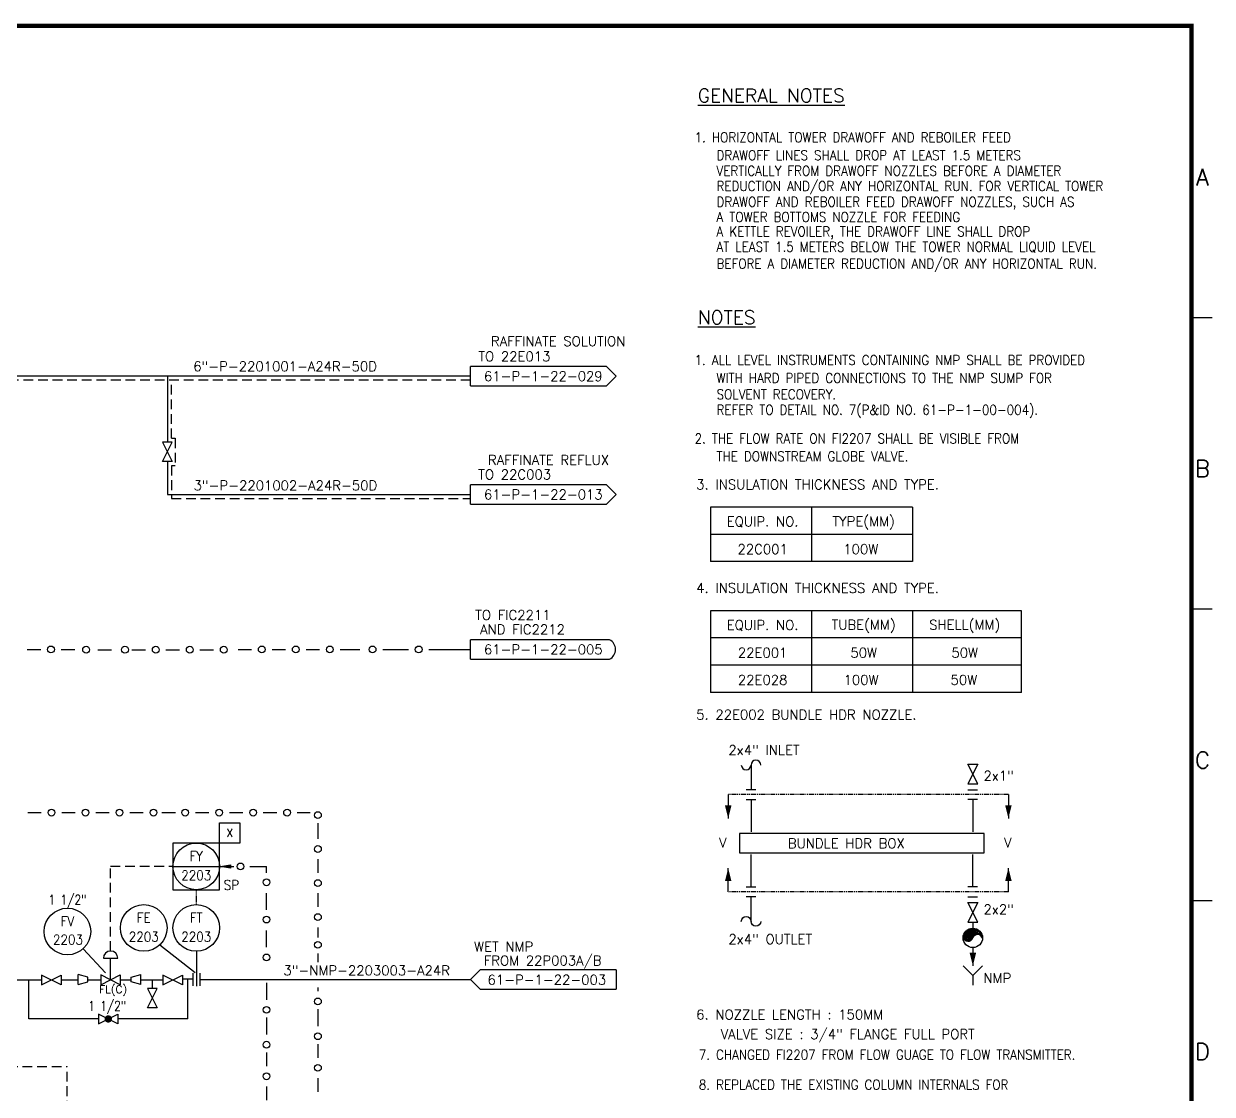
# Model space of a CAD drawing. Header units: millimetres. Extents: x 970 to 1838, y -23 to 597.
# Drawn here: x 1532.3 to 1838.1, y 311.1 to 586.4 of the extents above; entities that cross this region are included whole.
import ezdxf
from ezdxf.enums import TextEntityAlignment as Align

# ---------------------------------------------------------------- set-up
doc = ezdxf.new("R2010")
doc.units = ezdxf.units.MM
for name, pattern in [('HIDDEN', [0.375, 0.25, -0.125]), ('NELECTRICAL', [0.25, 0.125, -0.125]), ('PHANTOM', [2.5, 1.25, -0.25, 0.25, -0.25, 0.25, -0.25]), ('SOLID', [0])]:
    doc.linetypes.add(name, pattern=pattern)
for name, color, linetype in [('1', 7, 'Continuous'), ('13', 13, 'Continuous'), ('2', 7, 'Continuous'), ('30', 7, 'NELECTRICAL'), ('31', 7, 'Continuous'), ('4', 2, 'Continuous'), ('DIM', 7, 'Continuous'), ('SYM', 7, 'Continuous'), ('UTSYM', 6, 'Continuous')]:
    doc.layers.add(name, color=color, linetype=linetype)
doc.styles.add('ROMANS', font='romans')
doc.styles.add('ROMSIM', font='simplex.shx', dxfattribs={"height": 0.1})
doc.styles.add('S3', font='SIMPLEX')
doc.styles.get("Standard").update_dxf_attribs({"font": 'romans.shx'})

# ---------------------------------------------------------------- blocks, each defined once
blk = doc.blocks.new('ARROW')
at = {"layer": '4'}
for points in [[(0.125, 0.021), (0.125, 0), (0.125, -0.021), (0, 0)], [(0.117, 0.012), (0.117, -0.012), (0.046, 0)], [(0.11, 0.003), (0.11, -0.003), (0.091, 0)]]:
    blk.add_lwpolyline(points, close=True, dxfattribs=at)
blk = doc.blocks.new('PA07')
at = {"layer": 'SYM'}
for centre, start, end in [((0, 0.05), 90, 270), ((0, -0.05), 270, 90)]:
    blk.add_arc(centre, 0.05, start, end, dxfattribs=at)
blk = doc.blocks.new('RB2')
blk.add_blockref('PA07', (0, 0))
blk = doc.blocks.new('W1')
at = {"color": 7, "linetype": 'HIDDEN'}
blk.add_solid([(-1.2, -4.8), (0, 0), (1.2, -4.8)], dxfattribs=at)
blk = doc.blocks.new('RV1')
for p, q in [((0, -0.05), (0, 0.05)), ((0, 0.05), (0.2, -0.05)), ((0.2, 0.05), (0, -0.05)), ((0.2, -0.05), (0.2, 0.05))]:
    blk.add_line(p, q)
blk = doc.blocks.new('RB17')
for p, q in [((-0.1, 0), (0, -0.1)), ((0, -0.1), (0.1, 0)), ((0, -0.1), (0, -0.2))]:
    blk.add_line(p, q)
blk = doc.blocks.new('NP354')
at = {"layer": '1'}
blk.add_lwpolyline([(0, 0), (0, 0.25), (0.25, 0.25), (0.25, 0)], close=True, dxfattribs=at)
at = {"layer": '2'}
blk.add_attdef('TEXT', text='', height=0.1, dxfattribs=at).set_placement((0.125, 0.125), align=Align.MIDDLE_CENTER)

msp = doc.modelspace()

# ---------------------------------------------------------------- linework, layer by layer
at = {"color": 7}
for p, q in [((1682.24, 498.28), (1647.24, 498.28)), ((1647.24, 493.28), (1647.24, 498.28)), ((1684.74, 495.78), (1682.24, 498.28)), ((1682.24, 493.28), (1684.74, 495.78)), ((1647.24, 493.28), (1682.24, 493.28)), ((1682.24, 467.87), (1647.24, 467.87)), ((1647.24, 462.87), (1647.24, 467.87)), ((1684.74, 465.37), (1682.24, 467.87)), ((1682.24, 462.87), (1684.74, 465.37)), ((1647.24, 462.87), (1682.24, 462.87)), ((1683.05, 428.02), (1647.24, 428.02)), ((1647.24, 423.02), (1647.24, 428.02)), ((1647.24, 423.02), (1683.05, 423.02)), ((1776.51, 355.4), (1776.51, 353.84)), ((1567.31, 349.56), (1576.42, 342.45)), ((1776.51, 348.84), (1776.51, 344.16)), ((1552.78, 346.09), (1556.53, 346.09)), ((1554.65, 340.55), (1554.65, 346.09)), ((1576.78, 347.9), (1576.78, 338.93)), ((1649.74, 343.11), (1647.24, 340.61)), ((1684.74, 343.11), (1649.74, 343.11)), ((1684.74, 343.11), (1684.74, 338.11)), ((1533.59, 330.49), (1533.59, 340.49)), ((1536.89, 341.74), (1536.89, 339.24)), ((1536.89, 339.24), (1541.89, 341.74)), ((1541.89, 339.24), (1536.89, 341.74)), ((1541.89, 341.74), (1541.89, 339.24)), ((1541.89, 340.55), (1546.31, 340.55)), ((1546.31, 339.38), (1546.31, 341.88)), ((1548.81, 341.26), (1546.31, 341.88)), ((1546.31, 339.38), (1548.81, 340.01)), ((1548.81, 340.01), (1548.81, 341.26)), ((1548.81, 340.55), (1552.15, 340.55)), ((1557.15, 339.3), (1552.15, 341.8)), ((1552.15, 339.3), (1557.15, 341.8)), ((1552.15, 341.8), (1552.15, 339.3)), ((1557.15, 341.8), (1557.15, 339.3)), ((1557.15, 340.55), (1559.95, 340.55)), ((1559.95, 341.26), (1562.45, 341.88)), ((1559.95, 340.01), (1559.95, 341.26)), ((1562.45, 339.38), (1559.95, 340.01)), ((1562.45, 339.38), (1562.45, 341.88)), ((1562.45, 340.55), (1568.13, 340.55)), ((1565.39, 338.33), (1565.39, 340.55)), ((1568.13, 341.74), (1568.13, 339.24)), ((1573.13, 339.24), (1568.13, 341.74)), ((1568.13, 339.24), (1573.13, 341.74)), ((1573.13, 341.74), (1573.13, 339.24)), ((1647.24, 340.61), (1649.74, 338.11)), ((1564.14, 333.33), (1566.64, 338.33)), ((1564.14, 338.33), (1566.64, 333.33)), ((1566.64, 338.33), (1564.14, 338.33)), ((1649.74, 338.11), (1684.74, 338.11)), ((1566.64, 333.33), (1564.14, 333.33)), ((1556.55, 329.24), (1551.55, 331.74)), ((1551.55, 329.24), (1556.55, 331.74)), ((1551.55, 331.74), (1551.55, 329.24)), ((1556.55, 331.74), (1556.55, 329.24))]:
    msp.add_line(p, q, dxfattribs=at)
at = {"linetype": 'Continuous'}
for p, q in [((1570.5, 478.82), (1568, 478.82)), ((1568, 478.82), (1570.5, 473.82)), ((1568, 473.82), (1570.5, 478.82)), ((1570.5, 473.82), (1568, 473.82))]:
    msp.add_line(p, q, dxfattribs=at)
at = {"linetype": 'HIDDEN', "ltscale": 10}
for p, q in [((1570.31, 479.82), (1571.25, 479.82)), ((1571.25, 479.82), (1571.25, 472.83)), ((1570.32, 472.83), (1571.25, 472.83)), ((1543.51, 303.16), (1543.51, 318.24))]:
    msp.add_line(p, q, dxfattribs=at)
for p, q in [((1761.01, 462.1), (1709.01, 462.1)), ((1709.01, 462.1), (1709.01, 448.1)), ((1735.01, 462.1), (1735.01, 448.1)), ((1761.01, 462.1), (1761.01, 448.1)), ((1761.01, 455.1), (1709.01, 455.1)), ((1761.01, 448.1), (1709.01, 448.1)), ((1789.01, 435.47), (1709.01, 435.47)), ((1709.01, 435.47), (1709.01, 414.47)), ((1735.01, 435.47), (1735.01, 414.47)), ((1761.01, 435.47), (1761.01, 414.47)), ((1789.01, 414.47), (1789.01, 435.47)), ((1789.01, 428.47), (1709.01, 428.47)), ((1789.01, 421.47), (1709.01, 421.47)), ((1789.01, 414.47), (1709.01, 414.47)), ((1719.43, 395.8), (1719.43, 389.44)), ((1720.68, 389.44), (1718.18, 389.44)), ((1775.24, 389.44), (1777.74, 389.44)), ((1713.56, 388.19), (1713.56, 382.07)), ((1718.18, 386.94), (1720.68, 386.94)), ((1719.43, 386.94), (1719.43, 378.61)), ((1777.74, 386.94), (1775.24, 386.94)), ((1776.49, 386.94), (1776.49, 378.61)), ((1785.66, 388.19), (1785.66, 382.07)), ((1716.46, 378.19), (1716.46, 373.19)), ((1779.46, 378.19), (1716.46, 378.19)), ((1779.46, 373.19), (1779.46, 378.19)), ((1716.46, 373.19), (1779.46, 373.19)), ((1719.43, 364.43), (1719.43, 372.76)), ((1776.49, 364.43), (1776.49, 372.76)), ((1570.69, 369.71), (1582.69, 369.71)), ((1713.56, 363.18), (1713.56, 369.3)), ((1785.66, 363.18), (1785.66, 369.3)), ((1718.18, 364.43), (1720.68, 364.43)), ((1777.74, 364.43), (1775.24, 364.43)), ((1720.68, 361.93), (1718.18, 361.93)), ((1719.43, 355.57), (1719.43, 361.93)), ((1775.24, 361.93), (1777.74, 361.93)), ((1553.34, 342.32), (1547.61, 348.56))]:
    msp.add_line(p, q)
at = {"linetype": 'PHANTOM'}
for p, q in [((1785.66, 388.19), (1713.56, 388.19)), ((1785.66, 363.18), (1713.56, 363.18))]:
    msp.add_line(p, q, dxfattribs=at)
at = {"color": 7, "linetype": 'Continuous'}
msp.add_line((1574.5, 330.49), (1574.5, 340.55), dxfattribs=at)
at = {"color": 6, "const_width": 1.07}
msp.add_lwpolyline([(970.59, 585.9), (1832.75, 585.9), (1832.75, -11.72), (970.59, -11.72), (970.59, 585.9)], dxfattribs=at)
msp.add_lwpolyline([(1582.69, 375.71), (1570.69, 375.71), (1570.69, 363.71), (1582.69, 363.71)], close=True)
at = {"color": 7, "const_width": 0.938}
msp.add_lwpolyline([(1554.52, 330.49, 1), (1553.58, 330.49, 1)], format="xyb", close=True, dxfattribs=at)
for centre in [(1576.69, 369.71), (1563.18, 353.9), (1576.69, 353.9)]:
    msp.add_circle(centre, 6)
at = {"color": 7}
msp.add_circle((1543.55, 352.98), 6, dxfattribs=at)
msp.add_arc((1554.65, 346.09), 1.87, 0, 180, dxfattribs=at)
at = {"layer": '1', "color": 7, "linetype": 'SOLID'}
for p, q in [((1536.89, 340.49), (1519.12, 340.49)), ((1575.92, 338.99), (1575.92, 342.26)), ((1577.6, 340.61), (1647.24, 340.61)), ((1577.67, 338.99), (1577.67, 342.26)), ((1551.55, 330.49), (1533.59, 330.49))]:
    msp.add_line(p, q, dxfattribs=at)
at = {"layer": '13', "color": 3, "linetype": 'SOLID'}
msp.add_line((1647.24, 495.78), (1495.13, 495.78), dxfattribs=at)
at = {"layer": '13', "color": 7}
msp.add_line((1569.34, 478.82), (1569.34, 495.77), dxfattribs=at)
at = {"layer": '13', "color": 7, "linetype": 'HIDDEN', "ltscale": 10}
for p, q in [((1647.24, 494.78), (1496.13, 494.78)), ((1570.34, 479.82), (1570.34, 494.78)), ((1570.31, 472.77), (1570.31, 464.37)), ((1570.31, 464.37), (1647.24, 464.37))]:
    msp.add_line(p, q, dxfattribs=at)
at = {"layer": '13', "color": 7, "linetype": 'SOLID'}
for p, q in [((1569.31, 473.82), (1569.31, 465.37)), ((1569.31, 465.37), (1647.24, 465.37)), ((1575.92, 340.7), (1573.13, 340.7))]:
    msp.add_line(p, q, dxfattribs=at)
at = {"layer": '13', "color": 7, "linetype": 'Continuous'}
msp.add_line((1574.5, 330.49), (1556.55, 330.49), dxfattribs=at)
at = {"layer": '13', "color": 7}
msp.add_arc((1681.73, 425.52), 2.83, 297.9568, 62.0432, dxfattribs=at)
at = {"layer": '30', "color": 7, "linetype": 'HIDDEN', "ltscale": 10}
for p, q in [((1554.65, 347.97), (1554.65, 369.75)), ((1554.65, 369.75), (1570.69, 369.75)), ((1509.49, 318.24), (1543.51, 318.24))]:
    msp.add_line(p, q, dxfattribs=at)
at = {"layer": '30', "color": 7}
msp.add_line((1576.78, 359.9), (1576.78, 363.71), dxfattribs=at)
at = {"layer": '31', "color": 7}
for p, q in [((1533.18, 425.52), (1536.68, 425.52)), ((1541.93, 425.52), (1545.43, 425.52)), ((1551.4, 425.45), (1554.9, 425.45)), ((1560.15, 425.45), (1563.65, 425.45)), ((1568.9, 425.45), (1572.4, 425.45)), ((1577.65, 425.45), (1581.15, 425.45)), ((1587.43, 425.52), (1590.93, 425.52)), ((1596.18, 425.52), (1599.68, 425.52)), ((1604.93, 425.52), (1608.43, 425.52)), ((1613.68, 425.52), (1618.74, 425.52)), ((1624.68, 425.52), (1631.3, 425.52)), ((1636.55, 425.52), (1647.24, 425.52)), ((1533.31, 383.56), (1536.81, 383.56)), ((1542.06, 383.56), (1545.56, 383.56)), ((1550.81, 383.56), (1554.31, 383.56)), ((1559.56, 383.56), (1563.06, 383.56)), ((1567.87, 383.56), (1571.37, 383.56)), ((1576.46, 383.56), (1579.96, 383.56)), ((1585.21, 383.56), (1588.71, 383.56)), ((1593.94, 383.56), (1597.44, 383.56)), ((1602.67, 383.56), (1606.02, 383.56)), ((1607.98, 380.86), (1607.98, 376.8)), ((1607.98, 371.55), (1607.98, 368.05)), ((1582.9, 369.71), (1586.4, 369.71)), ((1590.5, 369.71), (1594.77, 369.71)), ((1594.77, 368.1), (1594.77, 369.71)), ((1594.77, 358.51), (1594.77, 362.85)), ((1607.98, 362.8), (1607.98, 359.3)), ((1594.77, 348.93), (1594.77, 353.26)), ((1607.98, 354.05), (1607.98, 351.4)), ((1607.98, 347.36), (1607.98, 345.1)), ((1594.77, 339.78), (1594.77, 335.44)), ((1607.98, 338.61), (1607.98, 337.62)), ((1594.77, 330.82), (1594.77, 326.49)), ((1607.98, 332.99), (1607.98, 328.66)), ((1594.77, 321.86), (1594.77, 318.36)), ((1607.98, 324.03), (1607.98, 320.53)), ((1607.98, 315.28), (1607.98, 311.78)), ((1594.77, 313.11), (1594.77, 309.61))]:
    msp.add_line(p, q, dxfattribs=at)
for centre in [(1539.31, 425.52), (1548.34, 425.45), (1558.34, 425.45), (1566.27, 425.45), (1575.02, 425.45), (1583.77, 425.45), (1593.55, 425.52), (1602.3, 425.52), (1611.05, 425.52), (1622.05, 425.52), (1633.93, 425.52), (1539.44, 383.56), (1548.19, 383.56), (1556.94, 383.56), (1565.69, 383.56), (1573.83, 383.56), (1582.58, 383.56), (1591.33, 383.56), (1600.06, 383.56), (1607.98, 382.92), (1607.98, 374.19), (1588.07, 369.71), (1594.77, 365.64), (1607.98, 365.43), (1594.77, 356.05), (1607.98, 356.68), (1607.98, 349.55), (1594.77, 346.31), (1594.77, 332.83), (1607.98, 335), (1594.77, 323.87), (1607.98, 326.05), (1607.98, 317.91), (1594.77, 315.74)]:
    msp.add_circle(centre, 0.875, dxfattribs=at)
at = {"layer": 'DIM', "color": 7}
for p, q in [((1832.75, 510.93), (1838.1, 510.93)), ((1832.75, 435.96), (1838.1, 435.96)), ((1832.75, 360.99), (1838.1, 360.99))]:
    msp.add_line(p, q, dxfattribs=at)
at = {"layer": 'UTSYM', "color": 7}
for p, q in [((1774.28, 350.87), (1774.41, 352.7)), ((1774.58, 350.7), (1774.75, 353.12)), ((1774.88, 350.55), (1775.09, 353.4)), ((1775.19, 350.49), (1775.41, 353.59)), ((1775.51, 350.51), (1775.74, 353.72)), ((1775.83, 350.61), (1776.05, 353.8)), ((1776.16, 350.83), (1776.37, 353.84)), ((1776.51, 351.34), (1776.68, 353.83)), ((1776.86, 351.86), (1776.99, 353.79)), ((1777.19, 352.07), (1777.3, 353.71)), ((1777.51, 352.17), (1777.61, 353.59)), ((1777.82, 352.19), (1777.91, 353.41)), ((1778.13, 352.13), (1778.2, 353.18)), ((1778.43, 351.98), (1778.49, 352.86)), ((1778.73, 351.72), (1778.77, 352.39))]:
    msp.add_line(p, q, dxfattribs=at)
msp.add_circle((1776.51, 351.34), 2.5, dxfattribs=at)
for centre, start, end in [((1777.73, 350.89), 12.2076, 159.6872), ((1775.29, 351.79), 192.2076, 339.6872)]:
    msp.add_arc(centre, 1.3, start, end, dxfattribs=at)

# ---------------------------------------------------------------- block references
for name, p, xscale, yscale, zscale, rotation in [('RB2', (1719.43, 395.8), 25, 25, 25, 90), ('RV1', (1776.51, 395.98), 25, 25, 25, 270), ('W1', (1713.56, 382.07), 0.6999999999999886, 0.6999999999999886, 0.6999999999999886, 180), ('W1', (1785.66, 382.07), 0.6999999999999886, 0.6999999999999886, 0.6999999999999886, 180), ('RB2', (1719.43, 355.57), -25, 25, 25, 90)]:
    msp.add_blockref(name, p, dxfattribs=dict(xscale=xscale, yscale=yscale, zscale=zscale, rotation=rotation))
for name, p, xscale, yscale, zscale in [('W1', (1713.56, 369.3), -0.6999999999999886, 0.6999999999999886, 0.7), ('W1', (1785.66, 369.3), -0.6999999999999886, 0.6999999999999886, 0.7), ('RB17', (1776.51, 344.16), 25, 25, 25)]:
    msp.add_blockref(name, p, dxfattribs=dict(xscale=xscale, yscale=yscale, zscale=zscale))
at = {"color": 7}
for name, p, xscale, yscale, zscale, rotation in [('RV1', (1776.51, 355.4), -25, 25, 25, 270), ('W1', (1776.51, 344.16), 0.6999999999999886, 0.6999999999999886, 0.6999999999999886, 180)]:
    msp.add_blockref(name, p, dxfattribs=dict(at, xscale=xscale, yscale=yscale, zscale=zscale, rotation=rotation))
at = {"layer": '1', "color": 7, "xscale": 20.9991048381595, "yscale": 20.9991048381595, "zscale": 20.9991048381595}
msp.add_blockref('NP354', (1582.69, 375.71), dxfattribs=at).add_auto_attribs({'TEXT': 'X'})
at = {"layer": '30', "color": 7, "xscale": 20.9991048381595, "yscale": 20.9991048381595, "zscale": 20.9991048381595}
msp.add_blockref('ARROW', (1582.9, 369.71), dxfattribs=at)

# ---------------------------------------------------------------- texts
at = {"width": 0.9}
for s, p in [('1. HORIZONTAL TOWER DRAWOFF AND REBOILER FEED', (1704.92, 555.97)), ('DRAWOFF LINES SHALL DROP AT LEAST 1.5 METERS', (1710.57, 551.37)), ('VERTICALLY FROM DRAWOFF NOZZLES BEFORE A DIAMETER', (1710.57, 547.37)), ('REDUCTION AND/OR ANY HORIZONTAL RUN. FOR VERTICAL TOWER', (1710.57, 543.43)), ('DRAWOFF AND REBOILER FEED DRAWOFF NOZZLES, SUCH AS', (1710.57, 539.39)), ('A TOWER BOTTOMS NOZZLE FOR FEEDING', (1710.57, 535.5)), ('A KETTLE REVOILER, THE DRAWOFF LINE SHALL DROP', (1710.57, 531.76)), ('AT LEAST 1.5 METERS BELOW THE TOWER NORMAL LIQUID LEVEL', (1710.57, 527.82)), ('BEFORE A DIAMETER REDUCTION AND/OR ANY HORIZONTAL RUN.', (1710.57, 523.49)), ('1. ALL LEVEL INSTRUMENTS CONTAINING NMP SHALL BE PROVIDED', (1704.92, 498.68)), ('WITH HARD PIPED CONNECTIONS TO THE NMP SUMP FOR', (1710.57, 494.08)), ('SOLVENT RECOVERY.', (1710.57, 489.87)), ('REFER TO DETAIL NO. 7(P&ID NO. 61-P-1-00-004).', (1710.57, 485.9)), ('2. THE FLOW RATE ON FI2207 SHALL BE VISIBLE FROM ', (1704.92, 478.53)), ('THE DOWNSTREAM GLOBE VALVE.', (1710.57, 473.94)), ('7. CHANGED FI2207 FROM FLOW GUAGE TO FLOW TRANSMITTER.', (1705.99, 320.04)), ('8. REPLACED THE EXISTING COLUMN INTERNALS FOR', (1706.01, 312.33))]:
    msp.add_text(s, height=2.5, dxfattribs=at).set_placement(p)
for s, p in [('6"-P-2201001-A24R-50D', (1599.56, 498.33)), ('3"-P-2201002-A24R-50D', (1599.64, 467.7)), ('3"-NMP-2203003-A24R', (1620.54, 342.96))]:
    msp.add_text(s, height=2.5).set_placement(p, align=Align.MIDDLE)
at = {"style": 'ROMANS'}
for s, p in [('3. INSULATION THICKNESS AND TYPE.', (1705.33, 466.7)), ('4. INSULATION THICKNESS AND TYPE.', (1705.33, 440.07)), ('5. 22E002 BUNDLE HDR NOZZLE.', (1705.33, 407.5)), ('2x4" INLET', (1713.61, 398.39)), ('2x1"', (1779.24, 391.78)), ('V', (1711.24, 374.59)), ('BUNDLE HDR BOX', (1728.91, 374.39)), ('V', (1784.51, 374.59)), ('2x2"', (1779.24, 357.4)), ('2x4" OUTLET', (1713.61, 349.76)), ('NMP', (1779.24, 339.74)), ('6. NOZZLE LENGTH : 150MM', (1705.33, 330.37)), ('VALVE SIZE : 3/4" FLANGE FULL PORT', (1711.64, 325.33))]:
    msp.add_text(s, height=2.5, dxfattribs=at).set_placement(p)
for s, p in [('EQUIP. NO.', (1722.42, 458.31)), ('TYPE(MM)', (1748.42, 458.31)), ('22C001', (1722.42, 451.31)), ('100W', (1747.67, 451.31)), ('EQUIP. NO.', (1722.42, 431.68)), ('TUBE(MM)', (1748.42, 431.68)), ('SHELL(MM)', (1774.42, 431.68)), ('22E001', (1722.42, 424.68)), ('50W', (1748.42, 424.68)), ('50W', (1774.42, 424.68)), ('22E028', (1722.42, 417.68)), ('100W', (1747.74, 417.68)), ('50W', (1774.2, 417.68))]:
    msp.add_text(s, height=2.5, dxfattribs=at).set_placement(p, align=Align.MIDDLE)
for s, width, p in [('FY', 0.9, (1576.69, 372.35)), ('2203', 0.9, (1576.69, 367.43)), ('SP', 0.9, (1585.75, 364.94)), ('1 1/2"', 0.8, (1543.55, 360.97)), ('FE', 0.9, (1563.18, 356.54)), ('FT', 0.9, (1576.69, 356.54)), ('FV', 0.9, (1543.55, 355.63)), ('2203', 0.9, (1543.68, 350.89)), ('2203', 0.9, (1563.18, 351.63)), ('2203', 0.9, (1576.69, 351.63)), ('1 1/2"', 0.8, (1553.78, 333.67))]:
    msp.add_text(s, height=2.5, dxfattribs=dict(width=width)).set_placement(p, align=Align.MIDDLE)
at = {"layer": '1', "color": 2}
for s, p in [('%%UGENERAL NOTES', (1705.73, 566.24)), ('%%UNOTES', (1705.75, 509.2))]:
    msp.add_text(s, height=3.5, dxfattribs=at).set_placement(p)
at = {"layer": '1', "color": 7, "style": 'ROMANS'}
for s, p in [('61-P-1-22-029', (1665.99, 495.78)), ('61-P-1-22-013', (1665.99, 465.37)), ('61-P-1-22-005', (1665.99, 425.52)), ('61-P-1-22-003', (1666.9, 340.57))]:
    msp.add_text(s, height=2.5, dxfattribs=at).set_placement(p, align=Align.MIDDLE)
at = {"layer": '2', "color": 7, "style": 'ROMSIM'}
for s, height, p in [('RAFFINATE SOLUTION', 2.5, (1687.1, 503.55)), ('TO 22E013', 2.5, (1667.82, 499.63)), ('RAFFINATE REFLUX', 2.5, (1682.92, 472.99)), ('TO 22C003', 2.5, (1667.99, 469.26)), ('TO FIC2211', 2.5, (1667.86, 433.14)), ('AND FIC2212', 2.5, (1671.56, 429.41)), ('WET NMP', 2.5, (1663.4, 347.83)), ('FROM 22P003A/B', 2.5, (1680.97, 344.26)), ('FL(C)', 2, (1558.92, 337.12))]:
    msp.add_text(s, height=height, dxfattribs=at).set_placement(p, align=Align.RIGHT)
at = {"layer": 'DIM', "color": 2, "style": 'S3'}
for s, p in [('A', (1835.6, 547.01)), ('B', (1835.6, 472.04)), ('C', (1835.6, 397.07)), ('D', (1835.6, 322.1))]:
    msp.add_text(s, height=4.28, dxfattribs=at).set_placement(p, align=Align.MIDDLE)

doc.saveas('drawing.dxf')
